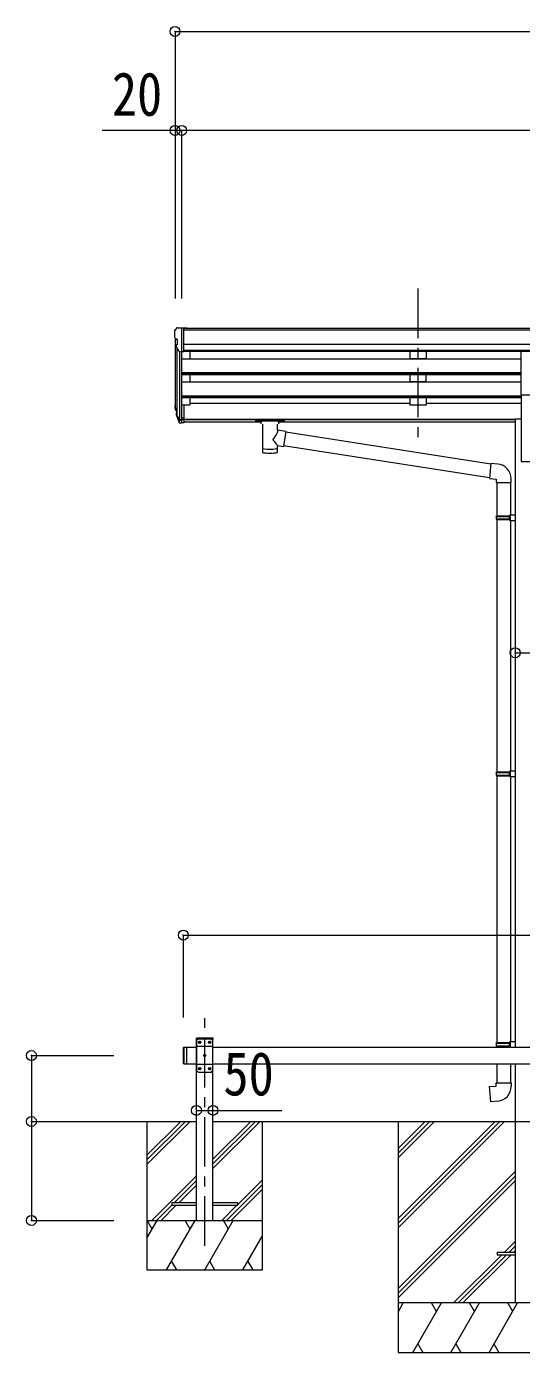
# Model space of a CAD drawing. Units: millimetres at full size, sheet at 1:30. Extents: x -8432 to 8432, y -5820 to 5820.
# Drawn here: x -1657 to -157, y -2958 to 1061 of the extents above; entities that cross this region are included whole.
import ezdxf
from ezdxf.enums import TextEntityAlignment as Align

# ---------------------------------------------------------------- set-up
doc = ezdxf.new("R2010")
doc.units = ezdxf.units.MM
doc.header["$LTSCALE"] = 30
doc.header["$PDMODE"] = 32
doc.header["$PDSIZE"] = 30
doc.linetypes.add('CHAIN1', pattern=[8, 5, -1, 1, -1])
for name, color, linetype, lineweight in [('0-0_0', 7, 'Continuous', 9), ('0-1_本体', 5, 'CHAIN1', 9), ('0-3_ELV2', 4, 'Continuous', 9), ('0-6_OTH_LINE', 6, 'Continuous', 9), ('0-9_OUTLINE', 7, 'Continuous', 9)]:
    doc.layers.add(name, color=color, linetype=linetype, lineweight=lineweight)
doc.styles.add('ＭＳ ゴシック', font='')
doc.styles.get('ＭＳ ゴシック').set_extended_font_data('MS Gothic')

msp = doc.modelspace()

# ---------------------------------------------------------------- linework, layer by layer
at = {"layer": '0-0_0'}
for p, q in [((-1391.61, -2257.67), (-1141.61, -2257.67)), ((-1291.61, -2257.67), (-1291.61, -2707.67)), ((-1291.61, -2360.02), (-1189.26, -2257.67)), ((-1291.61, -2374.16), (-1175.12, -2257.67)), ((-1291.61, -2388.3), (-1160.98, -2257.67)), ((-1091.61, -2400.44), (-948.85, -2257.67)), ((-1091.61, -2386.29), (-962.99, -2257.67)), ((-1091.61, -2372.15), (-977.13, -2257.67)), ((-1091.61, -2257.67), (1294.39, -2257.67)), ((-941.61, -2707.67), (-941.61, -2257.67)), ((-530.81, -2257.67), (-530.81, -2957.67)), ((-530.81, -2551.85), (-236.63, -2257.67)), ((-530.81, -2565.99), (-222.49, -2257.67)), ((-530.81, -2580.13), (-208.35, -2257.67)), ((-530.81, -2368), (-420.48, -2257.67)), ((-530.81, -2353.86), (-434.62, -2257.67)), ((-530.81, -2339.72), (-448.76, -2257.67)), ((-530.81, -2763.98), (-176.01, -2409.18)), ((-1277.13, -2557.67), (-1141.61, -2422.15)), ((-1208.99, -2503.67), (-1141.61, -2436.29)), ((-1194.85, -2503.67), (-1141.61, -2450.43)), ((-1050.86, -2557.67), (-941.61, -2448.43)), ((-1016.61, -2509.28), (-941.61, -2434.28)), ((-530.81, -2778.12), (-176.01, -2423.32)), ((-530.81, -2792.26), (-176.01, -2437.47)), ((-1036.72, -2557.67), (-941.61, -2462.57)), ((-1262.99, -2557.67), (-1216.61, -2511.29)), ((-1248.85, -2557.67), (-1202.85, -2511.67)), ((-1065, -2557.67), (-1019, -2511.67)), ((-1291.61, -2610.79), (-1260.95, -2557.67)), ((-1291.61, -2557.67), (-941.61, -2557.67)), ((-1275.95, -2583.65), (-1290.95, -2557.67)), ((-1232.08, -2707.67), (-1145.48, -2557.67)), ((-1160.48, -2583.65), (-1175.48, -2557.67)), ((-1116.61, -2707.67), (-1030.01, -2557.67)), ((-1045.01, -2583.65), (-1060.01, -2557.67)), ((-1001.14, -2707.67), (-941.61, -2604.57)), ((-207.87, -2653.17), (-176.01, -2621.31)), ((-193.73, -2653.17), (-176.01, -2635.46)), ((-179.59, -2653.17), (-176.01, -2649.6)), ((-1217.08, -2681.69), (-1202.08, -2707.67)), ((-1101.61, -2681.69), (-1086.61, -2707.67)), ((-986.14, -2681.69), (-971.14, -2707.67)), ((-362.37, -2807.67), (-216.87, -2662.17)), ((-348.23, -2807.67), (-202.73, -2662.17)), ((-334.09, -2807.67), (-188.59, -2662.17)), ((-1291.61, -2707.67), (-941.61, -2707.67)), ((269.19, -2807.67), (-530.81, -2807.67)), ((-530.81, -2835.17), (-514.93, -2807.67)), ((-486.07, -2957.67), (-399.46, -2807.67)), ((-414.46, -2833.65), (-429.46, -2807.67)), ((-370.59, -2957.67), (-283.99, -2807.67)), ((-298.99, -2833.65), (-313.99, -2807.67)), ((-255.12, -2957.67), (-168.52, -2807.67)), ((-183.52, -2833.65), (-198.52, -2807.67)), ((-471.07, -2931.69), (-456.07, -2957.67)), ((-355.6, -2931.69), (-340.6, -2957.67)), ((-240.13, -2931.69), (-225.13, -2957.67)), ((-530.81, -2957.67), (269.19, -2957.67))]:
    msp.add_line(p, q, dxfattribs=at)
at = {"layer": '0-1_本体'}
for p, q in [((-470.61, 266.73), (-470.61, -210.79)), ((-1116.61, -2634.23), (-1116.61, -1918.19))]:
    msp.add_line(p, q, dxfattribs=at)
at = {"layer": '0-3_ELV2'}
for p, q in [((-1208.61, 137.96), (-1208.61, 137.33)), ((-1201.7, 146.76), (-1205.77, 140.95)), ((-1198.61, 147.33), (-1200.94, 147.19)), ((-1198.61, 147.33), (-1180.11, 147.33)), ((-1186.61, 147.33), (-1186.61, -86.39)), ((-1180.11, 147.33), (-1170.11, 147.24)), ((-1180.11, 75.34), (-1180.11, 147.33)), ((3808.89, 145.72), (-1180.11, 145.72)), ((3808.89, 140.51), (-1180.11, 140.51)), ((-1170.11, 145.72), (-1170.11, 147.24)), ((-1206.61, 116.75), (-1206.61, -86.03)), ((-1206.08, 116.14), (-1200.76, 113.07)), ((-1194.24, 76.16), (-1203.24, 91.75)), ((-1201.64, 88.98), (-1201.64, -112.74)), ((-1200.61, 112.82), (-1200.61, 96.54)), ((3818.89, 96.98), (-1180.11, 96.98)), ((-1192.61, 74.82), (-1192.62, -131.17)), ((-1186.61, 74.34), (-1191.82, 74.66)), ((-1180.11, 75.34), (-1186.61, 75.34)), ((-1186.61, 53.81), (-158.11, 53.81)), ((3818.89, 79.12), (-1180.11, 79.12)), ((-158.11, 75.88), (-1180.11, 75.88)), ((-1161.61, 75.88), (-1161.61, 53.81)), ((-495.61, 75.78), (-495.61, 53.91)), ((-445.61, 53.91), (-495.61, 53.91)), ((-445.61, 75.78), (-445.61, 53.91)), ((-158.11, -55.1), (-158.11, 76.7)), ((-158.11, 76.7), (-103.11, 76.7)), ((-1186.61, 11.93), (-158.11, 11.93)), ((-1186.61, 10.44), (-158.11, 10.44)), ((-1186.61, 6.12), (-158.11, 6.12)), ((-1161.61, 6.12), (-1161.61, -16.29)), ((-495.61, 6.12), (-495.61, -16.19)), ((-445.61, -16.19), (-445.61, 6.12)), ((-1186.61, -16.29), (-158.11, -16.29)), ((-445.61, -16.19), (-495.61, -16.19)), ((-1186.61, -58.17), (-158.11, -58.17)), ((-1186.61, -59.66), (-158.11, -59.66)), ((-1186.61, -63.98), (-158.11, -63.98)), ((-1161.61, -63.98), (-1161.61, -87.03)), ((-495.61, -63.98), (-495.61, -87.03)), ((-445.61, -63.98), (-445.61, -87.03)), ((-158.11, -55.1), (-158.11, -257.67)), ((-158.11, -55.1), (-103.11, -55.1)), ((-1205.52, -100.58), (-1201.64, -108.53)), ((-1204.91, -99.21), (-1201.64, -106.27)), ((-1203.2, -111.86), (-1202.86, -116.26)), ((-1202.86, -116.26), (-1194.06, -139.81)), ((-1202.25, -115.7), (-1194.06, -131.88)), ((-1193.04, -130.75), (-1200.8, -115.34)), ((-1186.61, -86.39), (-1186.61, -141.17)), ((-1180.11, -86.39), (-1186.61, -86.39)), ((-1180.11, -86.39), (-1180.11, -140.43)), ((-1161.61, -87.03), (-1180.11, -87.03)), ((-495.61, -82.08), (-1161.61, -82.08)), ((-445.61, -87.03), (-495.61, -87.03)), ((-158.11, -82.08), (-445.61, -82.08)), ((-1186.61, -131.43), (-1191.75, -131.43)), ((-1186.61, -133.23), (-1191.46, -133.23)), ((-1186.61, -141.17), (-1191.46, -141.17)), ((-1180.11, -126.53), (-1186.61, -126.53)), ((-1180.11, -131.41), (-1186.61, -131.41)), ((-1180.11, -140.43), (-1186.61, -140.43)), ((-1180.11, -129.1), (-175.81, -129.1)), ((-1180.11, -130.49), (-175.81, -130.49)), ((-946.11, -138.18), (-1180.11, -138.18)), ((-175.81, -138.18), (-892.11, -138.18)), ((-175.81, -128.67), (-175.81, -2032.67)), ((-175.81, -128.67), (-158.11, -128.67)), ((-158.11, -257.67), (-103.11, -257.67)), ((-1141.91, -2007.67), (-1141.8, -2005.62)), ((-1091.31, -2007.67), (-1141.91, -2007.67)), ((-1141.61, -2557.67), (-1141.61, -2007.67)), ((-1136.61, -2007.67), (-1141.61, -2012.67)), ((-1092.42, -2004.67), (-1140.8, -2004.67)), ((-1096.61, -2007.67), (-1136.61, -2007.67)), ((-1096.61, -2007.67), (-1091.61, -2012.67)), ((-1091.61, -2557.67), (-1091.61, -2007.67)), ((-1091.31, -2007.67), (-1091.42, -2005.62)), ((-1181.61, -2034.67), (-1181.61, -2080.67)), ((-1179.61, -2032.67), (-1179.61, -2082.67)), ((-1171.61, -2032.67), (-1171.61, -2082.67)), ((-1171.61, -2032.67), (-1141.61, -2032.67)), ((-1141.61, -2012.67), (-1141.61, -2102.67)), ((-1091.61, -2030.37), (-1141.61, -2030.37)), ((-1132.87, -2017.25), (-1133.71, -2017.25)), ((-1130.35, -2018.09), (-1129.51, -2018.09)), ((-1102.87, -2017.25), (-1103.71, -2017.25)), ((-1100.35, -2018.09), (-1099.51, -2018.09)), ((-1091.61, -2102.67), (-1091.61, -2012.67)), ((-1091.61, -2032.67), (1294.39, -2032.67)), ((-1181.61, -2080.67), (-1179.61, -2082.67)), ((-1179.61, -2082.67), (-1171.61, -2082.67)), ((-1171.61, -2082.67), (-1141.61, -2082.67)), ((-1091.61, -2084.97), (-1141.61, -2084.97)), ((-1117.87, -2057.25), (-1118.71, -2057.25)), ((-1115.35, -2058.09), (-1114.51, -2058.09)), ((-1091.61, -2082.67), (1294.39, -2082.67)), ((-175.61, -2082.67), (-175.61, -2807.67)), ((-1136.61, -2107.67), (-1141.61, -2102.67)), ((-1136.61, -2107.67), (-1096.61, -2107.67)), ((-1132.87, -2097.25), (-1133.71, -2097.25)), ((-1130.35, -2098.09), (-1129.51, -2098.09)), ((-1102.87, -2097.25), (-1103.71, -2097.25)), ((-1100.35, -2098.09), (-1099.51, -2098.09)), ((-1096.61, -2107.67), (-1091.61, -2102.67)), ((-1141.61, -2503.67), (-1216.61, -2503.67)), ((-1091.61, -2511.67), (-1016.61, -2511.67)), ((-230.81, -2653.17), (-230.81, -2662.17)), ((-230.81, -2653.17), (-176.01, -2653.17)), ((-230.81, -2662.17), (-176.01, -2662.17))]:
    msp.add_line(p, q, dxfattribs=at)
for points in [[(-1181.61, -2034.67), (-1179.61, -2032.67), (-1171.61, -2032.67)], [(-1133.71, -2017.25), (-1133.71, -2018.09), (-1132.87, -2018.09)], [(-1131.19, -2016.41), (-1131.19, -2015.57), (-1132.03, -2015.57), (-1132.03, -2016.41)], [(-1132.03, -2018.93), (-1132.03, -2019.77), (-1131.19, -2019.77), (-1131.19, -2018.93)], [(-1129.51, -2018.09), (-1129.51, -2017.25), (-1130.35, -2017.25)], [(-1103.71, -2017.25), (-1103.71, -2018.09), (-1102.87, -2018.09)], [(-1101.19, -2016.41), (-1101.19, -2015.57), (-1102.03, -2015.57), (-1102.03, -2016.41)], [(-1102.03, -2018.93), (-1102.03, -2019.77), (-1101.19, -2019.77), (-1101.19, -2018.93)], [(-1099.51, -2018.09), (-1099.51, -2017.25), (-1100.35, -2017.25)], [(-1118.71, -2057.25), (-1118.71, -2058.09), (-1117.87, -2058.09)], [(-1116.19, -2056.41), (-1116.19, -2055.57), (-1117.03, -2055.57), (-1117.03, -2056.41)], [(-1117.03, -2058.93), (-1117.03, -2059.77), (-1116.19, -2059.77), (-1116.19, -2058.93)], [(-1114.51, -2058.09), (-1114.51, -2057.25), (-1115.35, -2057.25)], [(-1133.71, -2097.25), (-1133.71, -2098.09), (-1132.87, -2098.09)], [(-1131.19, -2096.41), (-1131.19, -2095.57), (-1132.03, -2095.57), (-1132.03, -2096.41)], [(-1132.03, -2098.93), (-1132.03, -2099.77), (-1131.19, -2099.77), (-1131.19, -2098.93)], [(-1129.51, -2098.09), (-1129.51, -2097.25), (-1130.35, -2097.25)], [(-1103.71, -2097.25), (-1103.71, -2098.09), (-1102.87, -2098.09)], [(-1101.19, -2096.41), (-1101.19, -2095.57), (-1102.03, -2095.57), (-1102.03, -2096.41)], [(-1102.03, -2098.93), (-1102.03, -2099.77), (-1101.19, -2099.77), (-1101.19, -2098.93)], [(-1099.51, -2098.09), (-1099.51, -2097.25), (-1100.35, -2097.25)], [(-1216.61, -2503.67), (-1216.61, -2511.67), (-1141.61, -2511.67)], [(-1016.61, -2511.67), (-1016.61, -2503.67), (-1091.61, -2503.67)]]:
    msp.add_lwpolyline(points, dxfattribs=at)
for centre in [(-1131.61, -2017.67), (-1101.61, -2017.67), (-1116.61, -2057.67), (-1131.61, -2097.67), (-1101.61, -2097.67)]:
    msp.add_circle(centre, 3.5, dxfattribs=at)
for centre, radius, start, end in [((-1205.61, 137.96), 3, 93, 180), ((-1006.61, 137.33), 202, 180, 184.94904), ((-1200.88, 146.19), 1, 93.5, 145), ((-1201.71, 120.52), 6.18, 185.7035, 224.99897), ((-1200.64, 93.25), 3, 94.7167, 210), ((-1200.91, 96.54), 0.3, 274.7167, 0), ((-1200.91, 112.82), 0.3, 0, 60), ((-1191.64, 77.66), 3, 210, 266.5), ((-1177.43, -91.47), 29.53, 186.50806, 197.98144), ((-1176.02, -89.71), 30.41, 187.1552, 198.19734), ((-1140.8, -2005.67), 1, 90, 176.99994), ((-1092.42, -2005.67), 1, 3.00011, 90), ((-1132.87, -2016.41), 0.84, 270, 0), ((-1132.87, -2018.93), 0.84, 0, 90), ((-1130.35, -2016.41), 0.84, 180, 270), ((-1130.35, -2018.93), 0.84, 90, 180), ((-1102.87, -2016.41), 0.84, 270, 0), ((-1102.87, -2018.93), 0.84, 0, 90), ((-1100.35, -2016.41), 0.84, 180, 270), ((-1100.35, -2018.93), 0.84, 90, 180), ((-1117.87, -2056.41), 0.84, 270, 0), ((-1117.87, -2058.93), 0.84, 0, 90), ((-1115.35, -2056.41), 0.84, 180, 270), ((-1115.35, -2058.93), 0.84, 90, 180), ((-1132.87, -2096.41), 0.84, 270, 0), ((-1132.87, -2098.93), 0.84, 0, 90), ((-1130.35, -2096.41), 0.84, 180, 270), ((-1130.35, -2098.93), 0.84, 90, 180), ((-1102.87, -2096.41), 0.84, 270, 0), ((-1102.87, -2098.93), 0.84, 0, 90), ((-1100.35, -2096.41), 0.84, 180, 270), ((-1100.35, -2098.93), 0.84, 90, 180)]:
    msp.add_arc(centre, radius, start, end, dxfattribs=at)
for centre, major_axis, ratio, start_param, end_param in [((-1117.96, -91.9), (-89.06, 1.43), 0.57596, 6.1962358, 6.3678173), ((-1118.75, -85.22), (87.93, 4.42), 0.541684, 3.0659337, 3.2228513), ((-1201.9, -111.86), (1.3, 0), 0.90356, 1.3700892, 3.347195), ((-1115.98, -95.67), (-89.07, 0), 0.90356, 0.2056023, 0.2515348), ((-1116.69, -91.8), (-88.05, 0), 0.90356, 0.2662965, 0.3003836), ((-1191.46, -130.52), (-3, 0), 0.90356, 0.5235988, 1.5707963), ((-1191.46, -138.46), (3, 0), 0.90356, 3.6651914, 4.712389), ((-1191.75, -130.07), (-1.5, 0), 0.90356, 0.5235988, 1.5707963)]:
    msp.add_ellipse(centre, major_axis=major_axis, ratio=ratio, start_param=start_param, end_param=end_param, dxfattribs=at)
at = {"layer": '0-6_OTH_LINE'}
for p, q in [((-1206.61, 1045.73), (6709.39, 1045.73)), ((-1206.61, 1045.73), (-1206.61, 236.15)), ((-1206.61, 745.73), (-1427.57, 745.73)), ((-1206.61, 745.73), (-1206.61, 236.15)), ((-1186.61, 745.73), (-1206.61, 745.73)), ((-1186.61, 745.73), (-1186.61, 236.15)), ((3825.39, 745.73), (-1186.61, 745.73)), ((-175.81, -837.22), (-85.81, -837.22)), ((-1181.61, -1692.92), (-1181.61, -1942.92)), ((-1181.61, -1692.92), (3820.39, -1692.92)), ((-1641.61, -2057.67), (-1391.61, -2057.67)), ((-1641.61, -2057.67), (-1641.61, -2257.67)), ((-1141.61, -2224.11), (-1091.61, -2224.11)), ((-1091.61, -2224.11), (-883.12, -2224.11)), ((-1641.61, -2257.67), (-1391.61, -2257.67)), ((-1641.61, -2257.67), (-1641.61, -2557.67)), ((-1641.61, -2557.67), (-1391.61, -2557.67))]:
    msp.add_line(p, q, dxfattribs=at)
for p in [(-1206.61, 1045.73), (-1206.61, 745.73), (-1186.61, 745.73), (-175.81, -837.22), (-1181.61, -1692.92), (-1641.61, -2057.67), (-1141.61, -2224.11), (-1091.61, -2224.11), (-1641.61, -2257.67), (-1641.61, -2557.67)]:
    msp.add_point(p, dxfattribs=at)
at = {"layer": '0-9_OUTLINE'}
for p, q in [((-962.61, -131.27), (-962.61, -137.03)), ((-960.61, -130.61), (-877.61, -130.61)), ((-960.61, -132.79), (-877.61, -132.79)), ((-960.61, -137.69), (-946.11, -137.69)), ((-946.11, -143.34), (-946.11, -136.79)), ((-942.01, -144.26), (-942.03, -229.7)), ((-896.21, -163), (-896.21, -144.26)), ((-892.11, -143.34), (-892.11, -136.79)), ((-892.11, -137.69), (-877.61, -137.69)), ((-875.61, -131.27), (-875.61, -137.03)), ((-870.99, -166.91), (-896.22, -163)), ((-870.99, -166.91), (-878.01, -212.17)), ((-250.01, -265.31), (-871.31, -168.92)), ((-896.19, -229.7), (-896.22, -209.03)), ((-896.22, -209.34), (-878.01, -212.17)), ((-253.68, -307.24), (-877.74, -210.43)), ((-229, -265.19), (-249.84, -263.36)), ((-233.92, -320.93), (-187.92, -320.93)), ((-231.81, -320.93), (-231.81, -421.74)), ((-189.81, -320.93), (-189.81, -419.18)), ((-187.92, -320.93), (-187.92, -310.02)), ((-233.81, -423.74), (-232.81, -421.74)), ((-233.81, -423.74), (-189.81, -423.74)), ((-233.81, -423.74), (-233.81, -431.74)), ((-233.81, -431.74), (-189.81, -431.74)), ((-233.81, -431.74), (-232.81, -433.74)), ((-232.81, -421.74), (-189.81, -421.74)), ((-232.81, -433.74), (-189.81, -433.74)), ((-231.81, -433.74), (-231.81, -1197.62)), ((-194.29, -423.74), (-194.72, -421.74)), ((-191.81, -419.24), (-175.81, -418.77)), ((-191.81, -421.24), (-191.81, -419.24)), ((-191.81, -421.24), (-189.81, -421.24)), ((-191.81, -436.24), (-191.81, -434.24)), ((-191.81, -436.24), (-175.81, -436.71)), ((-189.81, -436.3), (-189.81, -1195.06)), ((-175.81, -418.77), (-175.81, -436.71)), ((-233.81, -1199.62), (-232.81, -1197.62)), ((-233.81, -1199.62), (-189.81, -1199.62)), ((-233.81, -1199.62), (-233.81, -1207.62)), ((-232.81, -1197.62), (-189.81, -1197.62)), ((-194.29, -1199.62), (-194.72, -1197.62)), ((-191.81, -1195.12), (-175.81, -1194.65)), ((-191.81, -1197.12), (-191.81, -1195.12)), ((-191.81, -1197.12), (-189.81, -1197.12)), ((-175.81, -1194.65), (-175.81, -1212.59)), ((-233.81, -1207.62), (-189.81, -1207.62)), ((-233.81, -1207.62), (-232.81, -1209.62)), ((-232.81, -1209.62), (-189.81, -1209.62)), ((-231.81, -1209.62), (-231.81, -2018.11)), ((-191.81, -1212.12), (-191.81, -1210.12)), ((-191.81, -1212.12), (-175.81, -1212.59)), ((-189.81, -1212.18), (-189.81, -2015.55)), ((-233.81, -2020.11), (-232.81, -2018.11)), ((-233.81, -2020.11), (-189.81, -2020.11)), ((-233.81, -2020.11), (-233.81, -2028.11)), ((-233.81, -2028.11), (-189.81, -2028.11)), ((-233.81, -2028.11), (-232.81, -2030.11)), ((-232.81, -2018.11), (-189.81, -2018.11)), ((-232.81, -2030.11), (-189.81, -2030.11)), ((-231.81, -2030.11), (-231.81, -2032.67)), ((-194.29, -2020.11), (-194.72, -2018.11)), ((-191.81, -2015.61), (-175.81, -2015.14)), ((-191.81, -2017.61), (-191.81, -2015.61)), ((-191.81, -2017.61), (-189.81, -2017.61)), ((-191.81, -2032.61), (-191.81, -2030.61)), ((-191.81, -2032.61), (-189.81, -2032.67)), ((-175.81, -2015.14), (-175.81, -2032.67)), ((-231.81, -2082.67), (-231.81, -2140.11)), ((-189.81, -2082.67), (-189.81, -2140.11)), ((-233.81, -2140.11), (-187.81, -2140.11)), ((-233.81, -2150.11), (-233.81, -2140.11)), ((-187.81, -2140.11), (-187.81, -2151.03))]:
    msp.add_line(p, q, dxfattribs=at)
for points in [[(-962.61, -131.27), (-962.57, -131.08), (-962.49, -130.94), (-962.39, -130.85), (-962.29, -130.79), (-962.17, -130.74), (-961.88, -130.68), (-961.39, -130.63), (-960.85, -130.61), (-960.61, -130.61)], [(-962.61, -137.03), (-962.57, -137.22), (-962.49, -137.36), (-962.39, -137.46), (-962.29, -137.52), (-962.17, -137.56), (-961.88, -137.62), (-961.39, -137.67), (-960.85, -137.69), (-960.61, -137.69)], [(-877.61, -130.61), (-877.26, -130.61), (-876.73, -130.64), (-876.28, -130.69), (-875.98, -130.77), (-875.81, -130.86), (-875.69, -131), (-875.62, -131.18), (-875.61, -131.27)], [(-877.61, -137.69), (-877.26, -137.69), (-876.73, -137.66), (-876.28, -137.61), (-875.98, -137.54), (-875.81, -137.44), (-875.69, -137.3), (-875.62, -137.12), (-875.61, -137.03)], [(-249.84, -263.36), (-253.85, -309.19), (-233.92, -310.93), (-233.92, -320.93)], [(-194.29, -423.74), (-194.29, -431.74), (-194.72, -433.74)], [(-191.81, -434.24), (-189.81, -434.24), (-189.81, -421.24)], [(-194.29, -1199.62), (-194.29, -1207.62), (-194.72, -1209.62)], [(-191.81, -1210.12), (-189.81, -1210.12), (-189.81, -1197.12)], [(-194.29, -2020.11), (-194.29, -2028.11), (-194.72, -2030.11)], [(-191.81, -2030.61), (-189.81, -2030.61), (-189.81, -2017.61)], [(-228.89, -2195.86), (-249.73, -2197.68), (-253.73, -2151.86), (-233.81, -2150.11)]]:
    msp.add_lwpolyline(points, dxfattribs=at)
for centre, start, end in [((-232.92, -310.02), 0, 85), ((-232.81, -2151.03), 275, 0)]:
    msp.add_arc(centre, 45, start, end, dxfattribs=at)
for centre, major_axis, ratio, start_param, end_param in [((-960.61, -133), (2, 0), 0.109601, 1.5707963, 3.1415927), ((-919.11, -136.79), (27, 0), 0.070066, 6.2831853, 9.424778), ((-908.11, -140.77), (16, 0), 0.361356, 6.2636979, 6.2831853), ((-877.61, -133), (2, 0), 0.109601, 0, 1.5707963), ((-919.12, -189.54), (-22.81, -26.62), 0.234429, 1.6855472, 3.1268519), ((-916.56, -186.9), (20.32, -22.25), 0.045535, 0.0389954, 1.3075346), ((-919.11, -229.7), (22.92, 0), 0.101955, 3.1415499, 6.2833984), ((-919.11, -217.26), (22.91, 0), 0.122865, 3.1415927, 6.2831853)]:
    msp.add_ellipse(centre, major_axis=major_axis, ratio=ratio, start_param=start_param, end_param=end_param, dxfattribs=at)

# ---------------------------------------------------------------- texts
at = {"layer": '0-6_OTH_LINE', "color": 7, "style": 'ＭＳ ゴシック', "width": 0.85}
for s, p in [('20', (-1398.09, 750.71)), ('50', (-1060.11, -2218.29))]:
    msp.add_text(s, height=132, dxfattribs=at).set_placement(p, align=Align.BOTTOM_LEFT)

doc.saveas('drawing.dxf')
